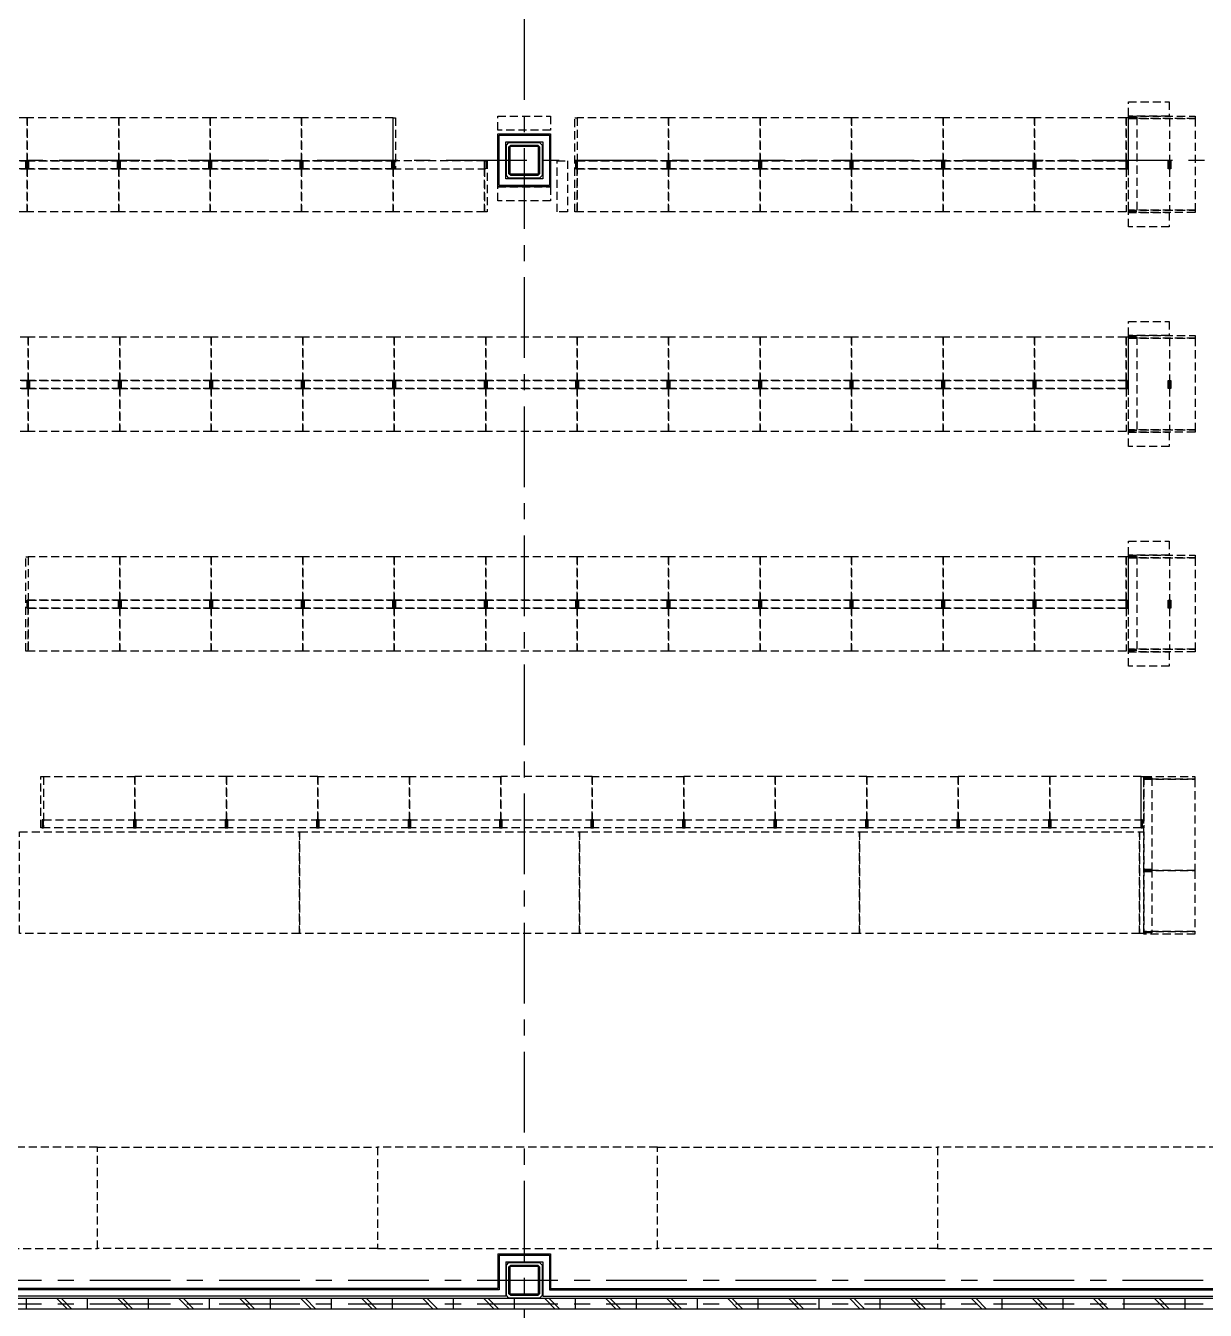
# Model space of a CAD drawing. Extents: x -119186 to 81195, y 1816 to 147180.
# Drawn here: x 52401 to 64007, y 20867 to 33507 of the extents above; entities that cross this region are included whole.
import ezdxf

# ---------------------------------------------------------------- set-up
doc = ezdxf.new("R2010")
doc.units = 0
doc.header["$LTSCALE"] = 12.7
doc.header["$MEASUREMENT"] = 0
doc.linetypes.add('CENTER', pattern=[2, 1.25, -0.25, 0.25, -0.25])
doc.linetypes.add('HIDDEN2', pattern=[0.1875, 0.125, -0.0625])
for name, color, linetype in [('A_建築（下図）', 8, 'CONTINUOUS'), ('A_建築（什器）', 8, 'CONTINUOUS'), ('A_建築（新設・仕上げ）', 2, 'CONTINUOUS'), ('A_建築（軽鉄下地）', 8, 'CONTINUOUS'), ('A_通り芯', 8, 'CENTER')]:
    doc.layers.add(name, color=color, linetype=linetype)

msp = doc.modelspace()

# ---------------------------------------------------------------- linework, layer by layer
at = {"layer": 'A_建築（下図）', "color": 8, "linetype": 'Continuous'}
for p, q in [((67606.16, 20982.64), (44714.16, 20982.64)), ((52406.16, 20982.64), (52406.16, 20882.64)), ((52708.48, 20982.64), (52808.48, 20882.64)), ((52752.81, 20982.64), (52852.81, 20882.64)), ((53006.16, 20982.64), (53006.16, 20882.64)), ((53308.48, 20982.64), (53408.48, 20882.64)), ((53352.81, 20982.64), (53452.81, 20882.64)), ((53606.16, 20982.64), (53606.16, 20882.64)), ((53908.48, 20982.64), (54008.48, 20882.64)), ((53952.81, 20982.64), (54052.81, 20882.64)), ((54206.16, 20982.64), (54206.16, 20882.64)), ((54508.48, 20982.64), (54608.48, 20882.64)), ((54552.81, 20982.64), (54652.81, 20882.64)), ((54806.16, 20982.64), (54806.16, 20882.64)), ((55108.48, 20982.64), (55208.48, 20882.64)), ((55152.81, 20982.64), (55252.81, 20882.64)), ((55406.16, 20982.64), (55406.16, 20882.64)), ((55708.48, 20982.64), (55808.48, 20882.64)), ((55752.81, 20982.64), (55852.81, 20882.64)), ((56006.16, 20982.64), (56006.16, 20882.64)), ((56308.48, 20982.64), (56408.48, 20882.64)), ((56352.81, 20982.64), (56452.81, 20882.64)), ((56606.16, 20982.64), (56606.16, 20882.64)), ((56908.48, 20982.64), (57008.48, 20882.64)), ((56952.81, 20982.64), (57052.81, 20882.64)), ((57206.16, 20982.64), (57206.16, 20882.64)), ((57508.48, 20982.64), (57608.48, 20882.64)), ((57552.81, 20982.64), (57652.81, 20882.64)), ((57806.16, 20982.64), (57806.16, 20882.64)), ((58108.48, 20982.64), (58208.48, 20882.64)), ((58152.81, 20982.64), (58252.81, 20882.64)), ((58406.16, 20982.64), (58406.16, 20882.64)), ((58708.48, 20982.64), (58808.48, 20882.64)), ((58752.81, 20982.64), (58852.81, 20882.64)), ((59006.16, 20982.64), (59006.16, 20882.64)), ((59308.48, 20982.64), (59408.48, 20882.64)), ((59352.81, 20982.64), (59452.81, 20882.64)), ((59606.16, 20982.64), (59606.16, 20882.64)), ((59908.48, 20982.64), (60008.48, 20882.64)), ((59952.81, 20982.64), (60052.81, 20882.64)), ((60206.16, 20982.64), (60206.16, 20882.64)), ((60508.48, 20982.64), (60608.48, 20882.64)), ((60552.81, 20982.64), (60652.81, 20882.64)), ((60806.16, 20982.64), (60806.16, 20882.64)), ((61108.48, 20982.64), (61208.48, 20882.64)), ((61152.81, 20982.64), (61252.81, 20882.64)), ((61406.16, 20982.64), (61406.16, 20882.64)), ((61708.48, 20982.64), (61808.48, 20882.64)), ((61752.81, 20982.64), (61852.81, 20882.64)), ((62006.16, 20982.64), (62006.16, 20882.64)), ((62308.48, 20982.64), (62408.48, 20882.64)), ((62352.81, 20982.64), (62452.81, 20882.64)), ((62606.16, 20982.64), (62606.16, 20882.64)), ((62908.48, 20982.64), (63008.48, 20882.64)), ((62952.81, 20982.64), (63052.81, 20882.64)), ((63206.16, 20982.64), (63206.16, 20882.64)), ((63508.48, 20982.64), (63608.48, 20882.64)), ((63552.81, 20982.64), (63652.81, 20882.64)), ((63806.16, 20982.64), (63806.16, 20882.64)), ((44714.16, 20882.64), (67606.16, 20882.64))]:
    msp.add_line(p, q, dxfattribs=at)
at = {"layer": 'A_建築（下図）', "color": 8, "flags": 128}
for points in [[(57156.16, 32357.64), (57456.16, 32357.64), (57481.16, 32332.64), (57481.16, 32032.64), (57456.16, 32007.64), (57156.16, 32007.64), (57131.16, 32032.64), (57131.16, 32332.64), (57156.16, 32357.64)], [(57156.16, 21337.64), (57456.16, 21337.64), (57481.16, 21312.64), (57481.16, 21012.64), (57456.16, 20987.64), (57156.16, 20987.64), (57131.16, 21012.64), (57131.16, 21312.64), (57156.16, 21337.64)]]:
    msp.add_lwpolyline(points, close=True, dxfattribs=at)
at = {"layer": 'A_建築（下図）', "color": 8, "linetype": 'Continuous', "flags": 128}
for points in [[(57439.16, 32032.64), (57173.16, 32032.64), (57156.16, 32049.64), (57156.16, 32315.64), (57173.16, 32332.64), (57439.16, 32332.64), (57456.16, 32315.64), (57456.16, 32049.64), (57439.16, 32032.64)], [(57439.16, 32044.64), (57173.16, 32044.64), (57168.16, 32049.64), (57168.16, 32315.64), (57173.16, 32320.64), (57439.16, 32320.64), (57444.16, 32315.64), (57444.16, 32049.64), (57439.16, 32044.64)], [(57439.16, 21012.64), (57173.16, 21012.64), (57156.16, 21029.64), (57156.16, 21295.64), (57173.16, 21312.64), (57439.16, 21312.64), (57456.16, 21295.64), (57456.16, 21029.64), (57439.16, 21012.64)], [(57439.16, 21024.64), (57173.16, 21024.64), (57168.16, 21029.64), (57168.16, 21295.64), (57173.16, 21300.64), (57439.16, 21300.64), (57444.16, 21295.64), (57444.16, 21029.64), (57439.16, 21024.64)]]:
    msp.add_lwpolyline(points, close=True, dxfattribs=at)
at = {"layer": 'A_建築（什器）', "color": 8, "linetype": 'HIDDEN2', "ltscale": 50}
for p, q in [((63654.61, 32592.87), (63654.61, 32177.64)), ((63641.61, 32097.64), (63641.61, 32177.64)), ((63641.61, 32177.64), (63654.61, 32177.64)), ((63654.61, 32097.64), (63654.61, 32177.64)), ((63654.61, 32097.64), (63654.61, 32177.64)), ((63654.61, 32177.64), (63667.61, 32177.64)), ((63654.61, 32177.64), (63654.61, 32097.64)), ((63654.61, 32177.64), (63654.61, 32097.64)), ((63667.61, 32177.64), (63667.61, 32097.64)), ((63654.61, 32097.64), (63641.61, 32097.64)), ((63654.61, 32097.64), (63654.61, 31692.87)), ((63667.61, 32097.64), (63654.61, 32097.64)), ((63654.61, 30431.87), (63654.61, 30016.64)), ((63641.61, 29936.64), (63641.61, 30016.64)), ((63641.61, 30016.64), (63654.61, 30016.64)), ((63654.61, 29936.64), (63654.61, 30016.64)), ((63654.61, 29936.64), (63654.61, 30016.64)), ((63654.61, 30016.64), (63667.61, 30016.64)), ((63654.61, 30016.64), (63654.61, 29936.64)), ((63654.61, 30016.64), (63654.61, 29936.64)), ((63667.61, 30016.64), (63667.61, 29936.64)), ((63654.61, 29936.64), (63641.61, 29936.64)), ((63654.61, 29936.64), (63654.61, 29531.87)), ((63667.61, 29936.64), (63654.61, 29936.64)), ((63654.61, 28270.87), (63654.61, 27855.64)), ((63641.61, 27775.64), (63641.61, 27855.64)), ((63641.61, 27855.64), (63654.61, 27855.64)), ((63654.61, 27775.64), (63654.61, 27855.64)), ((63654.61, 27775.64), (63654.61, 27855.64)), ((63654.61, 27855.64), (63667.61, 27855.64)), ((63654.61, 27855.64), (63654.61, 27775.64)), ((63654.61, 27855.64), (63654.61, 27775.64)), ((63667.61, 27855.64), (63667.61, 27775.64)), ((63654.61, 27775.64), (63641.61, 27775.64)), ((63654.61, 27775.64), (63654.61, 27370.87)), ((63667.61, 27775.64), (63654.61, 27775.64))]:
    msp.add_line(p, q, dxfattribs=at)
for points in [[(63252.11, 32757.87), (63652.11, 32757.87), (63652.11, 32617.87), (63252.11, 32617.87)], [(57046.16, 32617.63), (57566.15, 32617.63), (57566.15, 32477.63), (57046.16, 32477.63)], [(63252.11, 32617.87), (63906.11, 32617.87), (63906.11, 32592.87), (63252.11, 32592.87)], [(52416.13, 32601.64), (51516.13, 32601.64), (51516.13, 32177.64), (52416.13, 32177.64)], [(53316.13, 32601.64), (52416.13, 32601.64), (52416.13, 32177.64), (53316.13, 32177.64)], [(54216.13, 32601.64), (53316.13, 32601.64), (53316.13, 32177.64), (54216.13, 32177.64)], [(55116.13, 32601.64), (54216.13, 32601.64), (54216.13, 32177.64), (55116.13, 32177.64)], [(56016.13, 32601.64), (55116.13, 32601.64), (55116.13, 32177.64), (56016.13, 32177.64)], [(56016.13, 32601.64), (56041.13, 32601.64), (56041.13, 32097.64), (56016.13, 32097.64)], [(57803.06, 32601.64), (57827.11, 32601.64), (57827.11, 31673.64), (57803.06, 31673.64)], [(58727.11, 32601.64), (57827.11, 32601.64), (57827.11, 32177.64), (58727.11, 32177.64)], [(59627.11, 32601.64), (58727.11, 32601.64), (58727.11, 32177.64), (59627.11, 32177.64)], [(60527.11, 32601.64), (59627.11, 32601.64), (59627.11, 32177.64), (60527.11, 32177.64)], [(61427.11, 32601.64), (60527.11, 32601.64), (60527.11, 32177.64), (61427.11, 32177.64)], [(62327.11, 32601.64), (61427.11, 32601.64), (61427.11, 32177.64), (62327.11, 32177.64)], [(63227.11, 32601.64), (62327.11, 32601.64), (62327.11, 32177.64), (63227.11, 32177.64)], [(63252.11, 32601.64), (63227.11, 32601.64), (63227.11, 32097.64), (63252.11, 32097.64)], [(63252.11, 32605.87), (63332.11, 32605.87), (63332.11, 31679.87), (63252.11, 31679.87)], [(63252.11, 32592.87), (63906.11, 32592.87), (63906.11, 31692.87), (63252.11, 31692.87)], [(52416.13, 32097.64), (51516.13, 32097.64), (51516.13, 32177.64), (52416.13, 32177.64)], [(52416.13, 32177.64), (51516.13, 32177.64), (51516.13, 32097.64), (52416.13, 32097.64)], [(52416.13, 32177.64), (52403.13, 32177.64), (52403.13, 32097.64), (52416.13, 32097.64)], [(52416.13, 32097.64), (52403.13, 32097.64), (52403.13, 32177.64), (52416.13, 32177.64)], [(53316.13, 32097.64), (52416.13, 32097.64), (52416.13, 32177.64), (53316.13, 32177.64)], [(52429.13, 32177.64), (52416.13, 32177.64), (52416.13, 32097.64), (52429.13, 32097.64)], [(53316.13, 32177.64), (52416.13, 32177.64), (52416.13, 32097.64), (53316.13, 32097.64)], [(52429.13, 32097.64), (52416.13, 32097.64), (52416.13, 32177.64), (52429.13, 32177.64)], [(53316.13, 32177.64), (53303.13, 32177.64), (53303.13, 32097.64), (53316.13, 32097.64)], [(53316.13, 32097.64), (53303.13, 32097.64), (53303.13, 32177.64), (53316.13, 32177.64)], [(54216.13, 32097.64), (53316.13, 32097.64), (53316.13, 32177.64), (54216.13, 32177.64)], [(53329.13, 32177.64), (53316.13, 32177.64), (53316.13, 32097.64), (53329.13, 32097.64)], [(54216.13, 32177.64), (53316.13, 32177.64), (53316.13, 32097.64), (54216.13, 32097.64)], [(53329.13, 32097.64), (53316.13, 32097.64), (53316.13, 32177.64), (53329.13, 32177.64)], [(54216.13, 32177.64), (54203.13, 32177.64), (54203.13, 32097.64), (54216.13, 32097.64)], [(54216.13, 32097.64), (54203.13, 32097.64), (54203.13, 32177.64), (54216.13, 32177.64)], [(55116.13, 32097.64), (54216.13, 32097.64), (54216.13, 32177.64), (55116.13, 32177.64)], [(54229.13, 32177.64), (54216.13, 32177.64), (54216.13, 32097.64), (54229.13, 32097.64)], [(55116.13, 32177.64), (54216.13, 32177.64), (54216.13, 32097.64), (55116.13, 32097.64)], [(54229.13, 32097.64), (54216.13, 32097.64), (54216.13, 32177.64), (54229.13, 32177.64)], [(55116.13, 32177.64), (55103.13, 32177.64), (55103.13, 32097.64), (55116.13, 32097.64)], [(55116.13, 32097.64), (55103.13, 32097.64), (55103.13, 32177.64), (55116.13, 32177.64)], [(56016.13, 32097.64), (55116.13, 32097.64), (55116.13, 32177.64), (56016.13, 32177.64)], [(55129.13, 32177.64), (55116.13, 32177.64), (55116.13, 32097.64), (55129.13, 32097.64)], [(56016.13, 32177.64), (55116.13, 32177.64), (55116.13, 32097.64), (56016.13, 32097.64)], [(55129.13, 32097.64), (55116.13, 32097.64), (55116.13, 32177.64), (55129.13, 32177.64)], [(56016.13, 32097.64), (56003.13, 32097.64), (56003.13, 32177.64), (56016.13, 32177.64)], [(56029.13, 32177.64), (56016.13, 32177.64), (56016.13, 32097.64), (56029.13, 32097.64)], [(56029.13, 32097.64), (56016.13, 32097.64), (56016.13, 32177.64), (56029.13, 32177.64)], [(56916.13, 32177.64), (56016.13, 32177.64), (56016.13, 32097.64), (56916.13, 32097.64)], [(56929.13, 32097.64), (56916.13, 32097.64), (56916.13, 32177.64), (56929.13, 32177.64)], [(56916.13, 32177.64), (56941.13, 32177.64), (56941.13, 31673.64), (56916.13, 31673.64)], [(57630.58, 32178.64), (57730.58, 32178.64), (57730.58, 31673.64), (57630.58, 31673.64)], [(57827.11, 32097.64), (57814.11, 32097.64), (57814.11, 32177.64), (57827.11, 32177.64)], [(57827.11, 32177.64), (57814.11, 32177.64), (57814.11, 32097.64), (57827.11, 32097.64)], [(58727.11, 32177.64), (57827.11, 32177.64), (57827.11, 32097.64), (58727.11, 32097.64)], [(58727.11, 32097.64), (57827.11, 32097.64), (57827.11, 32177.64), (58727.11, 32177.64)], [(58727.11, 32097.64), (58714.11, 32097.64), (58714.11, 32177.64), (58727.11, 32177.64)], [(58727.11, 32177.64), (58714.11, 32177.64), (58714.11, 32097.64), (58727.11, 32097.64)], [(59627.11, 32177.64), (58727.11, 32177.64), (58727.11, 32097.64), (59627.11, 32097.64)], [(58740.11, 32097.64), (58727.11, 32097.64), (58727.11, 32177.64), (58740.11, 32177.64)], [(59627.11, 32097.64), (58727.11, 32097.64), (58727.11, 32177.64), (59627.11, 32177.64)], [(58740.11, 32177.64), (58727.11, 32177.64), (58727.11, 32097.64), (58740.11, 32097.64)], [(59627.11, 32097.64), (59614.11, 32097.64), (59614.11, 32177.64), (59627.11, 32177.64)], [(59627.11, 32177.64), (59614.11, 32177.64), (59614.11, 32097.64), (59627.11, 32097.64)], [(59640.11, 32097.64), (59627.11, 32097.64), (59627.11, 32177.64), (59640.11, 32177.64)], [(59640.11, 32177.64), (59627.11, 32177.64), (59627.11, 32097.64), (59640.11, 32097.64)], [(60527.11, 32177.64), (59627.11, 32177.64), (59627.11, 32097.64), (60527.11, 32097.64)], [(60527.11, 32097.64), (59627.11, 32097.64), (59627.11, 32177.64), (60527.11, 32177.64)], [(60527.11, 32097.64), (60514.11, 32097.64), (60514.11, 32177.64), (60527.11, 32177.64)], [(60527.11, 32177.64), (60514.11, 32177.64), (60514.11, 32097.64), (60527.11, 32097.64)], [(61427.11, 32177.64), (60527.11, 32177.64), (60527.11, 32097.64), (61427.11, 32097.64)], [(60540.11, 32097.64), (60527.11, 32097.64), (60527.11, 32177.64), (60540.11, 32177.64)], [(61427.11, 32097.64), (60527.11, 32097.64), (60527.11, 32177.64), (61427.11, 32177.64)], [(60540.11, 32177.64), (60527.11, 32177.64), (60527.11, 32097.64), (60540.11, 32097.64)], [(61427.11, 32097.64), (61414.11, 32097.64), (61414.11, 32177.64), (61427.11, 32177.64)], [(61427.11, 32177.64), (61414.11, 32177.64), (61414.11, 32097.64), (61427.11, 32097.64)], [(62327.11, 32177.64), (61427.11, 32177.64), (61427.11, 32097.64), (62327.11, 32097.64)], [(61440.11, 32097.64), (61427.11, 32097.64), (61427.11, 32177.64), (61440.11, 32177.64)], [(62327.11, 32097.64), (61427.11, 32097.64), (61427.11, 32177.64), (62327.11, 32177.64)], [(61440.11, 32177.64), (61427.11, 32177.64), (61427.11, 32097.64), (61440.11, 32097.64)], [(62327.11, 32097.64), (62314.11, 32097.64), (62314.11, 32177.64), (62327.11, 32177.64)], [(62327.11, 32177.64), (62314.11, 32177.64), (62314.11, 32097.64), (62327.11, 32097.64)], [(62340.11, 32097.64), (62327.11, 32097.64), (62327.11, 32177.64), (62340.11, 32177.64)], [(62340.11, 32177.64), (62327.11, 32177.64), (62327.11, 32097.64), (62340.11, 32097.64)], [(63227.11, 32177.64), (62327.11, 32177.64), (62327.11, 32097.64), (63227.11, 32097.64)], [(63227.11, 32097.64), (62327.11, 32097.64), (62327.11, 32177.64), (63227.11, 32177.64)], [(63240.11, 32097.64), (63227.11, 32097.64), (63227.11, 32177.64), (63240.11, 32177.64)], [(63240.11, 32177.64), (63227.11, 32177.64), (63227.11, 32097.64), (63240.11, 32097.64)], [(52416.13, 31673.64), (51516.13, 31673.64), (51516.13, 32097.64), (52416.13, 32097.64)], [(53316.13, 31673.64), (52416.13, 31673.64), (52416.13, 32097.64), (53316.13, 32097.64)], [(54216.13, 31673.64), (53316.13, 31673.64), (53316.13, 32097.64), (54216.13, 32097.64)], [(55116.13, 31673.64), (54216.13, 31673.64), (54216.13, 32097.64), (55116.13, 32097.64)], [(56016.13, 31673.64), (55116.13, 31673.64), (55116.13, 32097.64), (56016.13, 32097.64)], [(56916.13, 31673.64), (56016.13, 31673.64), (56016.13, 32097.64), (56916.13, 32097.64)], [(58727.11, 31673.64), (57827.11, 31673.64), (57827.11, 32097.64), (58727.11, 32097.64)], [(59627.11, 31673.64), (58727.11, 31673.64), (58727.11, 32097.64), (59627.11, 32097.64)], [(60527.11, 31673.64), (59627.11, 31673.64), (59627.11, 32097.64), (60527.11, 32097.64)], [(61427.11, 31673.64), (60527.11, 31673.64), (60527.11, 32097.64), (61427.11, 32097.64)], [(62327.11, 31673.64), (61427.11, 31673.64), (61427.11, 32097.64), (62327.11, 32097.64)], [(63227.11, 31673.64), (62327.11, 31673.64), (62327.11, 32097.64), (63227.11, 32097.64)], [(57566.15, 31782.64), (57046.16, 31782.64), (57046.16, 31922.64), (57566.15, 31922.64)], [(63252.11, 31692.87), (63906.11, 31692.87), (63906.11, 31667.87), (63252.11, 31667.87)], [(63652.11, 31527.87), (63252.11, 31527.87), (63252.11, 31667.87), (63652.11, 31667.87)], [(63252.11, 30596.87), (63652.11, 30596.87), (63652.11, 30456.87), (63252.11, 30456.87)], [(52427.11, 30440.64), (51527.11, 30440.64), (51527.11, 30016.64), (52427.11, 30016.64)], [(53327.11, 30440.64), (52427.11, 30440.64), (52427.11, 30016.64), (53327.11, 30016.64)], [(54227.11, 30440.64), (53327.11, 30440.64), (53327.11, 30016.64), (54227.11, 30016.64)], [(55127.11, 30440.64), (54227.11, 30440.64), (54227.11, 30016.64), (55127.11, 30016.64)], [(56027.11, 30440.64), (55127.11, 30440.64), (55127.11, 30016.64), (56027.11, 30016.64)], [(56927.11, 30440.64), (56027.11, 30440.64), (56027.11, 30016.64), (56927.11, 30016.64)], [(57827.11, 30440.64), (56927.11, 30440.64), (56927.11, 30016.64), (57827.11, 30016.64)], [(58727.11, 30440.64), (57827.11, 30440.64), (57827.11, 30016.64), (58727.11, 30016.64)], [(59627.11, 30440.64), (58727.11, 30440.64), (58727.11, 30016.64), (59627.11, 30016.64)], [(60527.11, 30440.64), (59627.11, 30440.64), (59627.11, 30016.64), (60527.11, 30016.64)], [(61427.11, 30440.64), (60527.11, 30440.64), (60527.11, 30016.64), (61427.11, 30016.64)], [(62327.11, 30440.64), (61427.11, 30440.64), (61427.11, 30016.64), (62327.11, 30016.64)], [(63227.11, 30440.64), (62327.11, 30440.64), (62327.11, 30016.64), (63227.11, 30016.64)], [(63252.11, 30440.64), (63227.11, 30440.64), (63227.11, 29936.64), (63252.11, 29936.64)], [(63252.11, 30456.87), (63906.11, 30456.87), (63906.11, 30431.87), (63252.11, 30431.87)], [(63252.11, 30444.87), (63332.11, 30444.87), (63332.11, 29518.87), (63252.11, 29518.87)], [(63252.11, 30431.87), (63906.11, 30431.87), (63906.11, 29531.87), (63252.11, 29531.87)], [(52427.11, 30016.64), (51527.11, 30016.64), (51527.11, 29936.64), (52427.11, 29936.64)], [(52427.11, 29936.64), (51527.11, 29936.64), (51527.11, 30016.64), (52427.11, 30016.64)], [(52427.11, 29936.64), (52414.11, 29936.64), (52414.11, 30016.64), (52427.11, 30016.64)], [(52427.11, 30016.64), (52414.11, 30016.64), (52414.11, 29936.64), (52427.11, 29936.64)], [(53327.11, 30016.64), (52427.11, 30016.64), (52427.11, 29936.64), (53327.11, 29936.64)], [(52440.11, 29936.64), (52427.11, 29936.64), (52427.11, 30016.64), (52440.11, 30016.64)], [(53327.11, 29936.64), (52427.11, 29936.64), (52427.11, 30016.64), (53327.11, 30016.64)], [(52440.11, 30016.64), (52427.11, 30016.64), (52427.11, 29936.64), (52440.11, 29936.64)], [(53327.11, 29936.64), (53314.11, 29936.64), (53314.11, 30016.64), (53327.11, 30016.64)], [(53327.11, 30016.64), (53314.11, 30016.64), (53314.11, 29936.64), (53327.11, 29936.64)], [(54227.11, 30016.64), (53327.11, 30016.64), (53327.11, 29936.64), (54227.11, 29936.64)], [(53340.11, 29936.64), (53327.11, 29936.64), (53327.11, 30016.64), (53340.11, 30016.64)], [(54227.11, 29936.64), (53327.11, 29936.64), (53327.11, 30016.64), (54227.11, 30016.64)], [(53340.11, 30016.64), (53327.11, 30016.64), (53327.11, 29936.64), (53340.11, 29936.64)], [(54227.11, 29936.64), (54214.11, 29936.64), (54214.11, 30016.64), (54227.11, 30016.64)], [(54227.11, 30016.64), (54214.11, 30016.64), (54214.11, 29936.64), (54227.11, 29936.64)], [(54240.11, 29936.64), (54227.11, 29936.64), (54227.11, 30016.64), (54240.11, 30016.64)], [(54240.11, 30016.64), (54227.11, 30016.64), (54227.11, 29936.64), (54240.11, 29936.64)], [(55127.11, 30016.64), (54227.11, 30016.64), (54227.11, 29936.64), (55127.11, 29936.64)], [(55127.11, 29936.64), (54227.11, 29936.64), (54227.11, 30016.64), (55127.11, 30016.64)], [(55127.11, 29936.64), (55114.11, 29936.64), (55114.11, 30016.64), (55127.11, 30016.64)], [(55127.11, 30016.64), (55114.11, 30016.64), (55114.11, 29936.64), (55127.11, 29936.64)], [(56027.11, 30016.64), (55127.11, 30016.64), (55127.11, 29936.64), (56027.11, 29936.64)], [(55140.11, 29936.64), (55127.11, 29936.64), (55127.11, 30016.64), (55140.11, 30016.64)], [(56027.11, 29936.64), (55127.11, 29936.64), (55127.11, 30016.64), (56027.11, 30016.64)], [(55140.11, 30016.64), (55127.11, 30016.64), (55127.11, 29936.64), (55140.11, 29936.64)], [(56027.11, 29936.64), (56014.11, 29936.64), (56014.11, 30016.64), (56027.11, 30016.64)], [(56027.11, 30016.64), (56014.11, 30016.64), (56014.11, 29936.64), (56027.11, 29936.64)], [(56927.11, 30016.64), (56027.11, 30016.64), (56027.11, 29936.64), (56927.11, 29936.64)], [(56040.11, 29936.64), (56027.11, 29936.64), (56027.11, 30016.64), (56040.11, 30016.64)], [(56927.11, 29936.64), (56027.11, 29936.64), (56027.11, 30016.64), (56927.11, 30016.64)], [(56040.11, 30016.64), (56027.11, 30016.64), (56027.11, 29936.64), (56040.11, 29936.64)], [(56927.11, 29936.64), (56914.11, 29936.64), (56914.11, 30016.64), (56927.11, 30016.64)], [(56927.11, 30016.64), (56914.11, 30016.64), (56914.11, 29936.64), (56927.11, 29936.64)], [(56940.11, 29936.64), (56927.11, 29936.64), (56927.11, 30016.64), (56940.11, 30016.64)], [(56940.11, 30016.64), (56927.11, 30016.64), (56927.11, 29936.64), (56940.11, 29936.64)], [(57827.11, 30016.64), (56927.11, 30016.64), (56927.11, 29936.64), (57827.11, 29936.64)], [(57827.11, 29936.64), (56927.11, 29936.64), (56927.11, 30016.64), (57827.11, 30016.64)], [(57827.11, 29936.64), (57814.11, 29936.64), (57814.11, 30016.64), (57827.11, 30016.64)], [(57827.11, 30016.64), (57814.11, 30016.64), (57814.11, 29936.64), (57827.11, 29936.64)], [(58727.11, 30016.64), (57827.11, 30016.64), (57827.11, 29936.64), (58727.11, 29936.64)], [(57840.11, 29936.64), (57827.11, 29936.64), (57827.11, 30016.64), (57840.11, 30016.64)], [(58727.11, 29936.64), (57827.11, 29936.64), (57827.11, 30016.64), (58727.11, 30016.64)], [(57840.11, 30016.64), (57827.11, 30016.64), (57827.11, 29936.64), (57840.11, 29936.64)], [(58727.11, 29936.64), (58714.11, 29936.64), (58714.11, 30016.64), (58727.11, 30016.64)], [(58727.11, 30016.64), (58714.11, 30016.64), (58714.11, 29936.64), (58727.11, 29936.64)], [(59627.11, 30016.64), (58727.11, 30016.64), (58727.11, 29936.64), (59627.11, 29936.64)], [(58740.11, 29936.64), (58727.11, 29936.64), (58727.11, 30016.64), (58740.11, 30016.64)], [(59627.11, 29936.64), (58727.11, 29936.64), (58727.11, 30016.64), (59627.11, 30016.64)], [(58740.11, 30016.64), (58727.11, 30016.64), (58727.11, 29936.64), (58740.11, 29936.64)], [(59627.11, 29936.64), (59614.11, 29936.64), (59614.11, 30016.64), (59627.11, 30016.64)], [(59627.11, 30016.64), (59614.11, 30016.64), (59614.11, 29936.64), (59627.11, 29936.64)], [(59640.11, 29936.64), (59627.11, 29936.64), (59627.11, 30016.64), (59640.11, 30016.64)], [(59640.11, 30016.64), (59627.11, 30016.64), (59627.11, 29936.64), (59640.11, 29936.64)], [(60527.11, 30016.64), (59627.11, 30016.64), (59627.11, 29936.64), (60527.11, 29936.64)], [(60527.11, 29936.64), (59627.11, 29936.64), (59627.11, 30016.64), (60527.11, 30016.64)], [(60527.11, 29936.64), (60514.11, 29936.64), (60514.11, 30016.64), (60527.11, 30016.64)], [(60527.11, 30016.64), (60514.11, 30016.64), (60514.11, 29936.64), (60527.11, 29936.64)], [(61427.11, 30016.64), (60527.11, 30016.64), (60527.11, 29936.64), (61427.11, 29936.64)], [(60540.11, 29936.64), (60527.11, 29936.64), (60527.11, 30016.64), (60540.11, 30016.64)], [(61427.11, 29936.64), (60527.11, 29936.64), (60527.11, 30016.64), (61427.11, 30016.64)], [(60540.11, 30016.64), (60527.11, 30016.64), (60527.11, 29936.64), (60540.11, 29936.64)], [(61427.11, 29936.64), (61414.11, 29936.64), (61414.11, 30016.64), (61427.11, 30016.64)], [(61427.11, 30016.64), (61414.11, 30016.64), (61414.11, 29936.64), (61427.11, 29936.64)], [(62327.11, 30016.64), (61427.11, 30016.64), (61427.11, 29936.64), (62327.11, 29936.64)], [(61440.11, 29936.64), (61427.11, 29936.64), (61427.11, 30016.64), (61440.11, 30016.64)], [(62327.11, 29936.64), (61427.11, 29936.64), (61427.11, 30016.64), (62327.11, 30016.64)], [(61440.11, 30016.64), (61427.11, 30016.64), (61427.11, 29936.64), (61440.11, 29936.64)], [(62327.11, 29936.64), (62314.11, 29936.64), (62314.11, 30016.64), (62327.11, 30016.64)], [(62327.11, 30016.64), (62314.11, 30016.64), (62314.11, 29936.64), (62327.11, 29936.64)], [(62340.11, 29936.64), (62327.11, 29936.64), (62327.11, 30016.64), (62340.11, 30016.64)], [(62340.11, 30016.64), (62327.11, 30016.64), (62327.11, 29936.64), (62340.11, 29936.64)], [(63227.11, 30016.64), (62327.11, 30016.64), (62327.11, 29936.64), (63227.11, 29936.64)], [(63227.11, 29936.64), (62327.11, 29936.64), (62327.11, 30016.64), (63227.11, 30016.64)], [(63240.11, 29936.64), (63227.11, 29936.64), (63227.11, 30016.64), (63240.11, 30016.64)], [(63240.11, 30016.64), (63227.11, 30016.64), (63227.11, 29936.64), (63240.11, 29936.64)], [(52427.11, 29512.64), (51527.11, 29512.64), (51527.11, 29936.64), (52427.11, 29936.64)], [(53327.11, 29512.64), (52427.11, 29512.64), (52427.11, 29936.64), (53327.11, 29936.64)], [(54227.11, 29512.64), (53327.11, 29512.64), (53327.11, 29936.64), (54227.11, 29936.64)], [(55127.11, 29512.64), (54227.11, 29512.64), (54227.11, 29936.64), (55127.11, 29936.64)], [(56027.11, 29512.64), (55127.11, 29512.64), (55127.11, 29936.64), (56027.11, 29936.64)], [(56927.11, 29512.64), (56027.11, 29512.64), (56027.11, 29936.64), (56927.11, 29936.64)], [(57827.11, 29512.64), (56927.11, 29512.64), (56927.11, 29936.64), (57827.11, 29936.64)], [(58727.11, 29512.64), (57827.11, 29512.64), (57827.11, 29936.64), (58727.11, 29936.64)], [(59627.11, 29512.64), (58727.11, 29512.64), (58727.11, 29936.64), (59627.11, 29936.64)], [(60527.11, 29512.64), (59627.11, 29512.64), (59627.11, 29936.64), (60527.11, 29936.64)], [(61427.11, 29512.64), (60527.11, 29512.64), (60527.11, 29936.64), (61427.11, 29936.64)], [(62327.11, 29512.64), (61427.11, 29512.64), (61427.11, 29936.64), (62327.11, 29936.64)], [(63227.11, 29512.64), (62327.11, 29512.64), (62327.11, 29936.64), (63227.11, 29936.64)], [(63252.11, 29531.87), (63906.11, 29531.87), (63906.11, 29506.87), (63252.11, 29506.87)], [(63652.11, 29366.87), (63252.11, 29366.87), (63252.11, 29506.87), (63652.11, 29506.87)], [(63252.11, 28435.87), (63652.11, 28435.87), (63652.11, 28295.87), (63252.11, 28295.87)], [(52401.15, 28279.64), (52427.11, 28279.64), (52427.11, 27351.64), (52401.15, 27351.64)], [(53327.11, 28279.64), (52427.11, 28279.64), (52427.11, 27855.64), (53327.11, 27855.64)], [(54227.11, 28279.64), (53327.11, 28279.64), (53327.11, 27855.64), (54227.11, 27855.64)], [(55127.11, 28279.64), (54227.11, 28279.64), (54227.11, 27855.64), (55127.11, 27855.64)], [(56027.11, 28279.64), (55127.11, 28279.64), (55127.11, 27855.64), (56027.11, 27855.64)], [(56927.11, 28279.64), (56027.11, 28279.64), (56027.11, 27855.64), (56927.11, 27855.64)], [(57827.11, 28279.64), (56927.11, 28279.64), (56927.11, 27855.64), (57827.11, 27855.64)], [(58727.11, 28279.64), (57827.11, 28279.64), (57827.11, 27855.64), (58727.11, 27855.64)], [(59627.11, 28279.64), (58727.11, 28279.64), (58727.11, 27855.64), (59627.11, 27855.64)], [(60527.11, 28279.64), (59627.11, 28279.64), (59627.11, 27855.64), (60527.11, 27855.64)], [(61427.11, 28279.64), (60527.11, 28279.64), (60527.11, 27855.64), (61427.11, 27855.64)], [(62327.11, 28279.64), (61427.11, 28279.64), (61427.11, 27855.64), (62327.11, 27855.64)], [(63227.11, 28279.64), (62327.11, 28279.64), (62327.11, 27855.64), (63227.11, 27855.64)], [(63252.11, 28279.64), (63227.11, 28279.64), (63227.11, 27775.64), (63252.11, 27775.64)], [(63252.11, 28295.87), (63906.11, 28295.87), (63906.11, 28270.87), (63252.11, 28270.87)], [(63252.11, 28283.87), (63332.11, 28283.87), (63332.11, 27357.87), (63252.11, 27357.87)], [(63252.11, 28270.87), (63906.11, 28270.87), (63906.11, 27370.87), (63252.11, 27370.87)], [(52427.11, 27775.64), (52414.11, 27775.64), (52414.11, 27855.64), (52427.11, 27855.64)], [(52427.11, 27855.64), (52414.11, 27855.64), (52414.11, 27775.64), (52427.11, 27775.64)], [(53327.11, 27855.64), (52427.11, 27855.64), (52427.11, 27775.64), (53327.11, 27775.64)], [(53327.11, 27775.64), (52427.11, 27775.64), (52427.11, 27855.64), (53327.11, 27855.64)], [(53327.11, 27775.64), (53314.11, 27775.64), (53314.11, 27855.64), (53327.11, 27855.64)], [(53327.11, 27855.64), (53314.11, 27855.64), (53314.11, 27775.64), (53327.11, 27775.64)], [(54227.11, 27855.64), (53327.11, 27855.64), (53327.11, 27775.64), (54227.11, 27775.64)], [(53340.11, 27775.64), (53327.11, 27775.64), (53327.11, 27855.64), (53340.11, 27855.64)], [(54227.11, 27775.64), (53327.11, 27775.64), (53327.11, 27855.64), (54227.11, 27855.64)], [(53340.11, 27855.64), (53327.11, 27855.64), (53327.11, 27775.64), (53340.11, 27775.64)], [(54227.11, 27775.64), (54214.11, 27775.64), (54214.11, 27855.64), (54227.11, 27855.64)], [(54227.11, 27855.64), (54214.11, 27855.64), (54214.11, 27775.64), (54227.11, 27775.64)], [(54240.11, 27775.64), (54227.11, 27775.64), (54227.11, 27855.64), (54240.11, 27855.64)], [(54240.11, 27855.64), (54227.11, 27855.64), (54227.11, 27775.64), (54240.11, 27775.64)], [(55127.11, 27855.64), (54227.11, 27855.64), (54227.11, 27775.64), (55127.11, 27775.64)], [(55127.11, 27775.64), (54227.11, 27775.64), (54227.11, 27855.64), (55127.11, 27855.64)], [(55127.11, 27775.64), (55114.11, 27775.64), (55114.11, 27855.64), (55127.11, 27855.64)], [(55127.11, 27855.64), (55114.11, 27855.64), (55114.11, 27775.64), (55127.11, 27775.64)], [(56027.11, 27855.64), (55127.11, 27855.64), (55127.11, 27775.64), (56027.11, 27775.64)], [(55140.11, 27775.64), (55127.11, 27775.64), (55127.11, 27855.64), (55140.11, 27855.64)], [(56027.11, 27775.64), (55127.11, 27775.64), (55127.11, 27855.64), (56027.11, 27855.64)], [(55140.11, 27855.64), (55127.11, 27855.64), (55127.11, 27775.64), (55140.11, 27775.64)], [(56027.11, 27775.64), (56014.11, 27775.64), (56014.11, 27855.64), (56027.11, 27855.64)], [(56027.11, 27855.64), (56014.11, 27855.64), (56014.11, 27775.64), (56027.11, 27775.64)], [(56927.11, 27855.64), (56027.11, 27855.64), (56027.11, 27775.64), (56927.11, 27775.64)], [(56040.11, 27775.64), (56027.11, 27775.64), (56027.11, 27855.64), (56040.11, 27855.64)], [(56927.11, 27775.64), (56027.11, 27775.64), (56027.11, 27855.64), (56927.11, 27855.64)], [(56040.11, 27855.64), (56027.11, 27855.64), (56027.11, 27775.64), (56040.11, 27775.64)], [(56927.11, 27775.64), (56914.11, 27775.64), (56914.11, 27855.64), (56927.11, 27855.64)], [(56927.11, 27855.64), (56914.11, 27855.64), (56914.11, 27775.64), (56927.11, 27775.64)], [(56940.11, 27775.64), (56927.11, 27775.64), (56927.11, 27855.64), (56940.11, 27855.64)], [(56940.11, 27855.64), (56927.11, 27855.64), (56927.11, 27775.64), (56940.11, 27775.64)], [(57827.11, 27855.64), (56927.11, 27855.64), (56927.11, 27775.64), (57827.11, 27775.64)], [(57827.11, 27775.64), (56927.11, 27775.64), (56927.11, 27855.64), (57827.11, 27855.64)], [(57827.11, 27775.64), (57814.11, 27775.64), (57814.11, 27855.64), (57827.11, 27855.64)], [(57827.11, 27855.64), (57814.11, 27855.64), (57814.11, 27775.64), (57827.11, 27775.64)], [(58727.11, 27855.64), (57827.11, 27855.64), (57827.11, 27775.64), (58727.11, 27775.64)], [(57840.11, 27775.64), (57827.11, 27775.64), (57827.11, 27855.64), (57840.11, 27855.64)], [(58727.11, 27775.64), (57827.11, 27775.64), (57827.11, 27855.64), (58727.11, 27855.64)], [(57840.11, 27855.64), (57827.11, 27855.64), (57827.11, 27775.64), (57840.11, 27775.64)], [(58727.11, 27775.64), (58714.11, 27775.64), (58714.11, 27855.64), (58727.11, 27855.64)], [(58727.11, 27855.64), (58714.11, 27855.64), (58714.11, 27775.64), (58727.11, 27775.64)], [(59627.11, 27855.64), (58727.11, 27855.64), (58727.11, 27775.64), (59627.11, 27775.64)], [(58740.11, 27775.64), (58727.11, 27775.64), (58727.11, 27855.64), (58740.11, 27855.64)], [(59627.11, 27775.64), (58727.11, 27775.64), (58727.11, 27855.64), (59627.11, 27855.64)], [(58740.11, 27855.64), (58727.11, 27855.64), (58727.11, 27775.64), (58740.11, 27775.64)], [(59627.11, 27775.64), (59614.11, 27775.64), (59614.11, 27855.64), (59627.11, 27855.64)], [(59627.11, 27855.64), (59614.11, 27855.64), (59614.11, 27775.64), (59627.11, 27775.64)], [(59640.11, 27775.64), (59627.11, 27775.64), (59627.11, 27855.64), (59640.11, 27855.64)], [(59640.11, 27855.64), (59627.11, 27855.64), (59627.11, 27775.64), (59640.11, 27775.64)], [(60527.11, 27855.64), (59627.11, 27855.64), (59627.11, 27775.64), (60527.11, 27775.64)], [(60527.11, 27775.64), (59627.11, 27775.64), (59627.11, 27855.64), (60527.11, 27855.64)], [(60527.11, 27775.64), (60514.11, 27775.64), (60514.11, 27855.64), (60527.11, 27855.64)], [(60527.11, 27855.64), (60514.11, 27855.64), (60514.11, 27775.64), (60527.11, 27775.64)], [(61427.11, 27855.64), (60527.11, 27855.64), (60527.11, 27775.64), (61427.11, 27775.64)], [(60540.11, 27775.64), (60527.11, 27775.64), (60527.11, 27855.64), (60540.11, 27855.64)], [(61427.11, 27775.64), (60527.11, 27775.64), (60527.11, 27855.64), (61427.11, 27855.64)], [(60540.11, 27855.64), (60527.11, 27855.64), (60527.11, 27775.64), (60540.11, 27775.64)], [(61427.11, 27775.64), (61414.11, 27775.64), (61414.11, 27855.64), (61427.11, 27855.64)], [(61427.11, 27855.64), (61414.11, 27855.64), (61414.11, 27775.64), (61427.11, 27775.64)], [(62327.11, 27855.64), (61427.11, 27855.64), (61427.11, 27775.64), (62327.11, 27775.64)], [(61440.11, 27775.64), (61427.11, 27775.64), (61427.11, 27855.64), (61440.11, 27855.64)], [(62327.11, 27775.64), (61427.11, 27775.64), (61427.11, 27855.64), (62327.11, 27855.64)], [(61440.11, 27855.64), (61427.11, 27855.64), (61427.11, 27775.64), (61440.11, 27775.64)], [(62327.11, 27775.64), (62314.11, 27775.64), (62314.11, 27855.64), (62327.11, 27855.64)], [(62327.11, 27855.64), (62314.11, 27855.64), (62314.11, 27775.64), (62327.11, 27775.64)], [(62340.11, 27775.64), (62327.11, 27775.64), (62327.11, 27855.64), (62340.11, 27855.64)], [(62340.11, 27855.64), (62327.11, 27855.64), (62327.11, 27775.64), (62340.11, 27775.64)], [(63227.11, 27855.64), (62327.11, 27855.64), (62327.11, 27775.64), (63227.11, 27775.64)], [(63227.11, 27775.64), (62327.11, 27775.64), (62327.11, 27855.64), (63227.11, 27855.64)], [(63240.11, 27775.64), (63227.11, 27775.64), (63227.11, 27855.64), (63240.11, 27855.64)], [(63240.11, 27855.64), (63227.11, 27855.64), (63227.11, 27775.64), (63240.11, 27775.64)], [(53327.11, 27351.64), (52427.11, 27351.64), (52427.11, 27775.64), (53327.11, 27775.64)], [(54227.11, 27351.64), (53327.11, 27351.64), (53327.11, 27775.64), (54227.11, 27775.64)], [(55127.11, 27351.64), (54227.11, 27351.64), (54227.11, 27775.64), (55127.11, 27775.64)], [(56027.11, 27351.64), (55127.11, 27351.64), (55127.11, 27775.64), (56027.11, 27775.64)], [(56927.11, 27351.64), (56027.11, 27351.64), (56027.11, 27775.64), (56927.11, 27775.64)], [(57827.11, 27351.64), (56927.11, 27351.64), (56927.11, 27775.64), (57827.11, 27775.64)], [(58727.11, 27351.64), (57827.11, 27351.64), (57827.11, 27775.64), (58727.11, 27775.64)], [(59627.11, 27351.64), (58727.11, 27351.64), (58727.11, 27775.64), (59627.11, 27775.64)], [(60527.11, 27351.64), (59627.11, 27351.64), (59627.11, 27775.64), (60527.11, 27775.64)], [(61427.11, 27351.64), (60527.11, 27351.64), (60527.11, 27775.64), (61427.11, 27775.64)], [(62327.11, 27351.64), (61427.11, 27351.64), (61427.11, 27775.64), (62327.11, 27775.64)], [(63227.11, 27351.64), (62327.11, 27351.64), (62327.11, 27775.64), (63227.11, 27775.64)], [(63252.11, 27370.87), (63906.11, 27370.87), (63906.11, 27345.87), (63252.11, 27345.87)], [(63652.11, 27205.87), (63252.11, 27205.87), (63252.11, 27345.87), (63652.11, 27345.87)], [(52551.15, 26118.23), (52576.15, 26118.23), (52576.15, 25613.65), (52551.15, 25613.65)], [(53476.15, 26117.65), (52576.15, 26117.65), (52576.15, 25693.65), (53476.15, 25693.65)], [(54376.15, 26118.23), (53476.15, 26118.23), (53476.15, 25694.23), (54376.15, 25694.23)], [(55276.15, 26118.23), (54376.15, 26118.23), (54376.15, 25694.23), (55276.15, 25694.23)], [(56176.15, 26117.65), (55276.15, 26117.65), (55276.15, 25693.65), (56176.15, 25693.65)], [(57076.15, 26117.65), (56176.15, 26117.65), (56176.15, 25693.65), (57076.15, 25693.65)], [(57976.15, 26118.23), (57076.15, 26118.23), (57076.15, 25694.23), (57976.15, 25694.23)], [(58876.15, 26117.65), (57976.15, 26117.65), (57976.15, 25693.65), (58876.15, 25693.65)], [(59776.15, 26118.23), (58876.15, 26118.23), (58876.15, 25694.23), (59776.15, 25694.23)], [(60676.15, 26118.23), (59776.15, 26118.23), (59776.15, 25694.23), (60676.15, 25694.23)], [(61576.15, 26117.65), (60676.15, 26117.65), (60676.15, 25693.65), (61576.15, 25693.65)], [(62476.15, 26118.23), (61576.15, 26118.23), (61576.15, 25694.23), (62476.15, 25694.23)], [(63376.15, 26118.23), (62476.15, 26118.23), (62476.15, 25694.23), (63376.15, 25694.23)], [(63376.15, 26118.23), (63401.15, 26118.23), (63401.15, 25614.23), (63376.15, 25614.23)], [(63401.15, 26118.23), (63905.15, 26118.23), (63905.15, 26093.23), (63401.15, 26093.23)], [(63401.15, 26105.73), (63481.15, 26105.73), (63481.15, 25180.23), (63401.15, 25180.23)], [(63401.15, 26093.23), (63905.15, 26093.23), (63905.15, 25193.23), (63401.15, 25193.23)], [(52576.15, 25693.65), (52563.15, 25693.65), (52563.15, 25613.65), (52576.15, 25613.65)], [(53476.15, 25613.65), (52576.15, 25613.65), (52576.15, 25693.65), (53476.15, 25693.65)], [(53476.15, 25694.23), (53463.15, 25694.23), (53463.15, 25614.23), (53476.15, 25614.23)], [(54376.15, 25614.23), (53476.15, 25614.23), (53476.15, 25694.23), (54376.15, 25694.23)], [(53489.15, 25693.65), (53476.15, 25693.65), (53476.15, 25613.65), (53489.15, 25613.65)], [(54376.15, 25694.23), (54363.15, 25694.23), (54363.15, 25614.23), (54376.15, 25614.23)], [(54389.15, 25694.23), (54376.15, 25694.23), (54376.15, 25614.23), (54389.15, 25614.23)], [(55276.15, 25614.23), (54376.15, 25614.23), (54376.15, 25694.23), (55276.15, 25694.23)], [(55276.15, 25693.65), (55263.15, 25693.65), (55263.15, 25613.65), (55276.15, 25613.65)], [(55289.15, 25694.23), (55276.15, 25694.23), (55276.15, 25614.23), (55289.15, 25614.23)], [(56176.15, 25613.65), (55276.15, 25613.65), (55276.15, 25693.65), (56176.15, 25693.65)], [(56176.15, 25693.65), (56163.15, 25693.65), (56163.15, 25613.65), (56176.15, 25613.65)], [(56189.15, 25693.65), (56176.15, 25693.65), (56176.15, 25613.65), (56189.15, 25613.65)], [(57076.15, 25613.65), (56176.15, 25613.65), (56176.15, 25693.65), (57076.15, 25693.65)], [(57076.15, 25694.23), (57063.15, 25694.23), (57063.15, 25614.23), (57076.15, 25614.23)], [(57976.15, 25614.23), (57076.15, 25614.23), (57076.15, 25694.23), (57976.15, 25694.23)], [(57089.15, 25693.65), (57076.15, 25693.65), (57076.15, 25613.65), (57089.15, 25613.65)], [(57976.15, 25693.65), (57963.15, 25693.65), (57963.15, 25613.65), (57976.15, 25613.65)], [(57989.15, 25694.23), (57976.15, 25694.23), (57976.15, 25614.23), (57989.15, 25614.23)], [(58876.15, 25613.65), (57976.15, 25613.65), (57976.15, 25693.65), (58876.15, 25693.65)], [(58876.15, 25694.23), (58863.15, 25694.23), (58863.15, 25614.23), (58876.15, 25614.23)], [(59776.15, 25614.23), (58876.15, 25614.23), (58876.15, 25694.23), (59776.15, 25694.23)], [(58889.15, 25693.65), (58876.15, 25693.65), (58876.15, 25613.65), (58889.15, 25613.65)], [(59776.15, 25694.23), (59763.15, 25694.23), (59763.15, 25614.23), (59776.15, 25614.23)], [(59789.15, 25694.23), (59776.15, 25694.23), (59776.15, 25614.23), (59789.15, 25614.23)], [(60676.15, 25614.23), (59776.15, 25614.23), (59776.15, 25694.23), (60676.15, 25694.23)], [(60676.15, 25693.65), (60663.15, 25693.65), (60663.15, 25613.65), (60676.15, 25613.65)], [(60689.15, 25694.23), (60676.15, 25694.23), (60676.15, 25614.23), (60689.15, 25614.23)], [(61576.15, 25613.65), (60676.15, 25613.65), (60676.15, 25693.65), (61576.15, 25693.65)], [(61576.15, 25694.23), (61563.15, 25694.23), (61563.15, 25614.23), (61576.15, 25614.23)], [(62476.15, 25614.23), (61576.15, 25614.23), (61576.15, 25694.23), (62476.15, 25694.23)], [(61589.15, 25693.65), (61576.15, 25693.65), (61576.15, 25613.65), (61589.15, 25613.65)], [(62476.15, 25694.23), (62463.15, 25694.23), (62463.15, 25614.23), (62476.15, 25614.23)], [(62489.15, 25694.23), (62476.15, 25694.23), (62476.15, 25614.23), (62489.15, 25614.23)], [(63376.15, 25614.23), (62476.15, 25614.23), (62476.15, 25694.23), (63376.15, 25694.23)], [(63389.15, 25694.23), (63376.15, 25694.23), (63376.15, 25614.23), (63389.15, 25614.23)], [(52341.15, 25574.23), (55096.15, 25574.23), (55096.15, 24574.23), (52341.15, 24574.23)], [(55096.15, 25574.23), (57851.15, 25574.23), (57851.15, 24574.23), (55096.15, 24574.23)], [(57851.15, 25574.23), (60606.15, 25574.23), (60606.15, 24574.23), (57851.15, 24574.23)], [(60606.15, 25574.23), (63361.15, 25574.23), (63361.15, 24574.23), (60606.15, 24574.23)], [(63361.15, 25574.23), (63401.15, 25574.23), (63401.15, 24574.23), (63361.15, 24574.23)], [(63401.15, 25206.23), (63481.15, 25206.23), (63481.15, 24580.23), (63401.15, 24580.23)], [(63905.15, 24593.23), (63401.15, 24593.23), (63401.15, 25193.23), (63905.15, 25193.23)], [(63401.15, 24593.23), (63905.15, 24593.23), (63905.15, 24568.23), (63401.15, 24568.23)], [(50351.11, 21474.06), (53106.11, 21474.06), (53106.11, 22474.06), (50351.11, 22474.06)], [(53106.11, 22474.06), (55861.11, 22474.06), (55861.11, 21474.06), (53106.11, 21474.06)], [(55861.11, 21474.06), (58616.11, 21474.06), (58616.11, 22474.06), (55861.11, 22474.06)], [(58616.11, 22474.06), (61371.11, 22474.06), (61371.11, 21474.06), (58616.11, 21474.06)], [(61371.11, 21474.06), (64126.11, 21474.06), (64126.11, 22474.06), (61371.11, 22474.06)]]:
    msp.add_lwpolyline(points, close=True, dxfattribs=at)
at = {"layer": 'A_建築（新設・仕上げ）'}
for p, q in [((57046.16, 21422.64), (57566.16, 21422.64)), ((57046.16, 21422.64), (57046.16, 21082.64)), ((57566.16, 21422.64), (57566.16, 21082.64)), ((57046.16, 21082.64), (49866.16, 21082.64)), ((57566.16, 21082.64), (67141.16, 21082.64))]:
    msp.add_line(p, q, dxfattribs=at)
at = {"layer": 'A_建築（新設・仕上げ）', "color": 2}
for points in [[(57046.16, 32442.64), (57566.16, 32442.64), (57566.16, 31922.64), (57046.16, 31922.64)], [(57058.66, 32430.14), (57553.66, 32430.14), (57553.66, 31935.14), (57058.66, 31935.14)]]:
    msp.add_lwpolyline(points, close=True, dxfattribs=at)
at = {"layer": 'A_建築（軽鉄下地）', "color": 8, "ltscale": 50}
for p, q in [((57058.66, 21410.14), (57553.66, 21410.14)), ((57058.66, 21410.14), (57058.66, 21070.14)), ((57553.66, 21410.14), (57553.66, 21070.14)), ((57123.66, 21345.14), (57488.66, 21345.14)), ((57123.66, 21345.14), (57123.66, 21005.14)), ((57488.66, 21345.14), (57488.66, 21005.14)), ((57123.66, 21005.14), (49788.66, 21005.14)), ((57058.66, 21070.14), (49853.66, 21070.14)), ((57488.66, 21005.14), (67218.66, 21005.14)), ((57553.66, 21070.14), (67153.66, 21070.14))]:
    msp.add_line(p, q, dxfattribs=at)
at = {"layer": 'A_建築（軽鉄下地）'}
msp.add_lwpolyline([(57123.66, 32365.14), (57488.66, 32365.14), (57488.66, 32000.14), (57123.66, 32000.14)], close=True, dxfattribs=at)
at = {"layer": 'A_通り芯', "color": 8, "ltscale": 50}
for p, q in [((57306.16, 51351.05), (57306.16, 14056.3)), ((15899.26, 32182.64), (73034.11, 32182.64)), ((16203.57, 21162.64), (72414.47, 21162.64)), ((16203.57, 20932.64), (72414.47, 20932.64))]:
    msp.add_line(p, q, dxfattribs=at)

doc.saveas('drawing.dxf')
